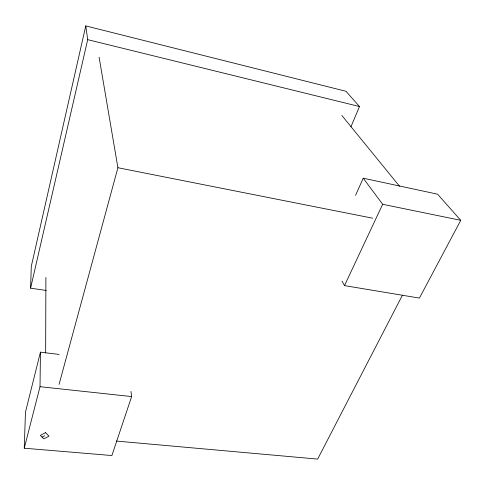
<?xml version="1.0" encoding="UTF-8"?>
<svg xmlns="http://www.w3.org/2000/svg" width="485" height="485" viewBox="0 0 485 485"><rect width="100%" height="100%" fill="white"/><g stroke="black" fill="none" stroke-linecap="round" stroke-linejoin="round"><path stroke-width="0.73" d="M45.657 353.05L45.893 277.438M130.962 391.419L131.635 396.578L111.883 455.542L24.25 448.207L40.019 386.69L40.431 352.158L59.128 354.426M46.324 290.466L30.591 288.181L31.282 266.392L85.76 25.905L345.987 91.289L359.494 106.536L350.946 126.755M24.25 448.207L25.462 412.147L40.431 352.158M30.591 288.181L87.694 39.655L85.76 25.905M59.073 384.375L117.91 167.725L99.098 57.218M355.547 195.37L363.223 178.195L437.567 194.176L460.75 220.317L419.416 298.081L344.502 285.616L341.967 281.094M344.502 285.616L382.659 204.294L363.223 178.195M402.429 295.195L317.651 459.095L116.297 441.059M42.086 437.124L44.681 435.772M40.019 386.69L131.635 396.578M117.91 167.725L372.656 218.201M382.659 204.294L460.75 220.317M87.694 39.655L359.494 106.536M341.828 115.448L399.537 186.246M45.523 432.662L40.322 435.384L43.838 438.864L49.021 436.161L45.523 432.662"/></g></svg>
